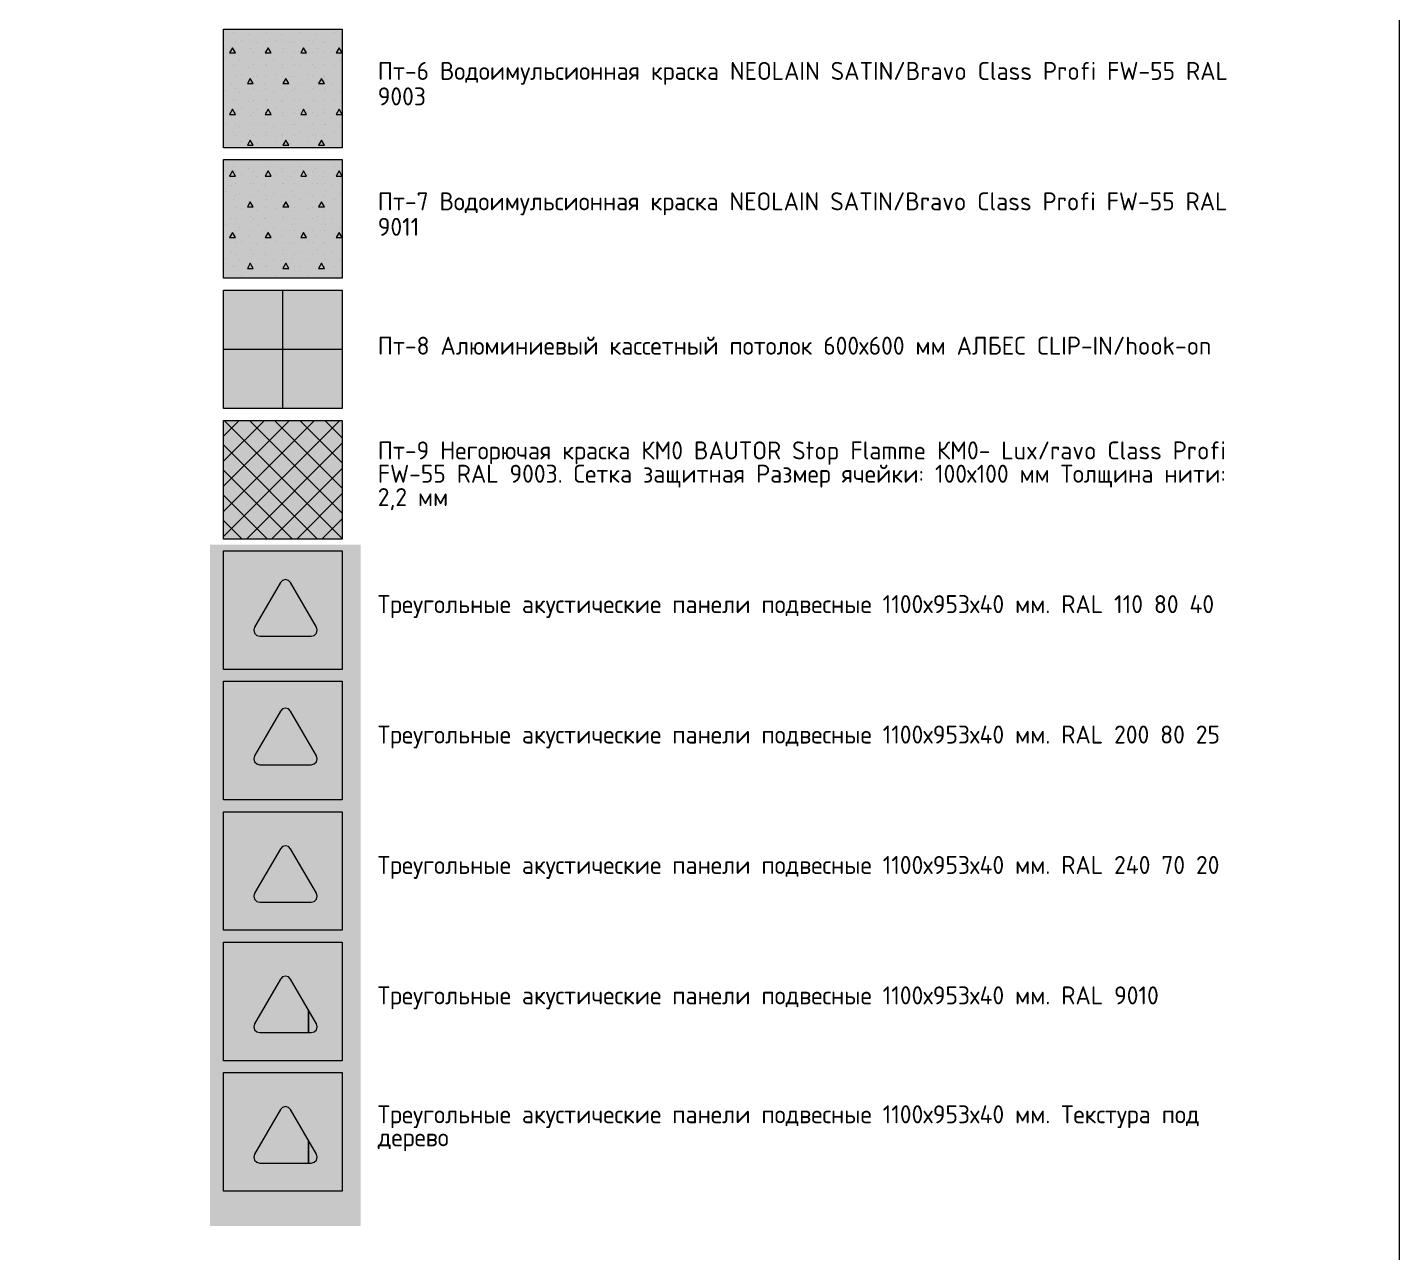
# Model space of a CAD drawing. Header units: millimetres. Extents: x -13069 to 207500, y -71366 to 56785.
# Drawn here: x 183879 to 207020, y 1474 to 22140 of the extents above; entities that cross this region are included whole.
import ezdxf

# ---------------------------------------------------------------- set-up
doc = ezdxf.new("R2010")
doc.units = ezdxf.units.MM
doc.layers.add('PDF _Геометрия', color=7, linetype='Continuous', true_color=0x999999)
doc.layers.add('PDF _зоны-номер помещения', color=7, linetype='Continuous', true_color=0xffffff)
doc.layers.add('PDF _Текст', color=7, linetype='Continuous')
doc.styles.add('PDF GOST Common', font='GOST_Common.ttf')

msp = doc.modelspace()

# ---------------------------------------------------------------- hatches: boundary and pattern name
at = {"layer": 'PDF _зоны-номер помещения', "true_color": 0xbfffbf, "transparency": 33554559}
msp.add_hatch(color=254, dxfattribs=at).paths.add_polyline_path([(187796.122, 11872.741), (187746.122, 11886.141), (187709.52, 11922.741), (187696.122, 11972.741), (187709.52, 12022.741), (188144.322, 12775.842), (188180.925, 12812.441), (188230.925, 12825.842), (188280.925, 12812.441), (188317.521, 12775.842), (188752.421, 12022.741), (188765.422, 11972.741), (188752.421, 11922.741), (188715.422, 11886.141), (188665.422, 11872.741)])
at = {"layer": 'PDF _зоны-номер помещения', "true_color": 0xc0ffff, "transparency": 33554559}
msp.add_hatch(color=254, dxfattribs=at).paths.add_polyline_path([(188665.422, 9704.141), (187796.122, 9704.141), (187746.122, 9717.541), (187709.52, 9754.141), (187696.122, 9804.141), (187709.52, 9854.141), (188144.322, 10607.241), (188180.925, 10643.841), (188230.925, 10657.241), (188280.925, 10643.841), (188317.521, 10607.241), (188752.421, 9854.141), (188765.422, 9804.141), (188752.421, 9754.141), (188715.422, 9717.541)])
at = {"layer": 'PDF _зоны-номер помещения', "true_color": 0x7fbbd8, "transparency": 33554559}
msp.add_hatch(color=143, dxfattribs=at).paths.add_polyline_path([(187796.122, 7384.143), (187746.122, 7397.543), (187709.52, 7434.143), (187696.122, 7484.143), (187709.52, 7534.143), (188144.322, 8287.341), (188180.925, 8323.944), (188230.925, 8337.341), (188280.925, 8323.944), (188317.521, 8287.341), (188752.421, 7534.143), (188765.422, 7484.143), (188752.421, 7434.143), (188715.422, 7397.543), (188665.422, 7384.143)])
at = {"layer": 'PDF _зоны-номер помещения', "transparency": 33554559}
msp.add_hatch(color=256, dxfattribs=at).paths.add_polyline_path([(187796.122, 5184.143), (187746.122, 5197.54), (187709.52, 5234.143), (187696.122, 5284.143), (187709.52, 5334.143), (188144.322, 6087.341), (188180.925, 6123.944), (188230.925, 6137.341), (188280.925, 6123.944), (188317.521, 6087.341), (188752.421, 5334.143), (188765.422, 5284.143), (188752.421, 5234.143), (188715.422, 5197.54), (188665.422, 5184.143)])
at = {"layer": 'PDF _зоны-номер помещения', "true_color": 0x7b6544, "transparency": 33554559}
msp.add_hatch(color=37, dxfattribs=at).paths.add_polyline_path([(187796.122, 2984.143), (187746.122, 2997.54), (187709.52, 3034.143), (187696.122, 3084.143), (187709.52, 3134.143), (188144.322, 3887.341), (188180.925, 3923.944), (188230.925, 3937.341), (188280.925, 3923.944), (188317.521, 3887.341), (188752.421, 3134.143), (188765.422, 3084.143), (188752.421, 3034.143), (188715.422, 2997.54), (188665.422, 2984.143)])

# ---------------------------------------------------------------- linework, layer by layer
at = {"layer": 'PDF _Геометрия', "color": 7, "lineweight": 13}
msp.add_lwpolyline([(207020.42, -26314.856), (207020.42, 56785.131), (90620.112, 56785.131), (90620.112, -26314.258)], close=True, dxfattribs=at)
at = {"layer": 'PDF _зоны-номер помещения', "color": 161, "lineweight": 20, "true_color": 0x40a5ff}
for points in [[(187187.425, 22110.742), (187187.425, 22110.742)], [(187353.123, 22060.742), (187353.123, 22060.742)], [(187387.425, 22110.742), (187387.425, 22110.742)], [(187600.621, 22025.442), (187600.621, 22025.442)], [(187687.425, 22110.742), (187687.425, 22110.742)], [(187887.425, 22110.742), (187887.425, 22110.742)], [(187918.821, 22060.742), (187918.821, 22060.742)], [(188166.319, 22025.442), (188166.319, 22025.442)], [(188187.425, 22110.742), (188187.425, 22110.742)], [(188387.425, 22110.742), (188387.425, 22110.742)], [(188484.52, 22060.742), (188484.52, 22060.742)], [(188687.425, 22110.742), (188687.425, 22110.742)], [(188732.42, 22025.442), (188732.42, 22025.442)], [(188887.425, 22110.742), (188887.425, 22110.742)], [(189050.419, 22060.742), (189050.419, 22060.742)], [(187187.425, 21910.742), (187187.425, 21910.742)], [(187387.425, 21910.742), (187387.425, 21910.742)], [(187494.523, 21919.342), (187494.523, 21919.342)], [(187635.923, 21777.941), (187635.923, 21777.941)], [(187687.425, 21910.742), (187687.425, 21910.742)], [(187742.021, 21884.042), (187742.021, 21884.042)], [(187887.425, 21910.742), (187887.425, 21910.742)], [(188060.221, 21919.342), (188060.221, 21919.342)], [(188187.425, 21910.742), (188187.425, 21910.742)], [(188201.622, 21777.941), (188201.622, 21777.941)], [(188307.719, 21884.042), (188307.719, 21884.042)], [(188387.425, 21910.742), (188387.425, 21910.742)], [(188625.419, 21919.342), (188625.419, 21919.342)], [(188687.425, 21910.742), (188687.425, 21910.742)], [(188767.424, 21777.941), (188767.424, 21777.941)], [(188873.423, 21884.042), (188873.423, 21884.042)], [(188887.425, 21910.742), (188887.425, 21910.742)], [(187187.425, 21710.742), (187187.425, 21710.742)], [(187211.723, 21636.541), (187211.723, 21636.541)], [(187317.723, 21742.541), (187317.723, 21742.541)], [(187387.425, 21710.742), (187387.425, 21710.742)], [(187459.22, 21601.141), (187459.22, 21601.141)], [(187687.425, 21710.742), (187687.425, 21710.742)], [(187777.421, 21636.541), (187777.421, 21636.541)], [(187883.421, 21742.541), (187883.421, 21742.541)], [(187887.425, 21710.742), (187887.425, 21710.742)], [(188024.925, 21601.141), (188024.925, 21601.141)], [(188187.425, 21710.742), (188187.425, 21710.742)], [(188343.022, 21636.541), (188343.022, 21636.541)], [(188387.425, 21710.742), (188387.425, 21710.742)], [(188449.119, 21742.541), (188449.119, 21742.541)], [(188590.519, 21601.141), (188590.519, 21601.141)], [(188687.425, 21710.742), (188687.425, 21710.742)], [(188887.425, 21710.742), (188887.425, 21710.742)], [(188908.421, 21636.541), (188908.421, 21636.541)], [(189014.421, 21742.541), (189014.421, 21742.541)], [(189156.419, 21601.141), (189156.419, 21601.141)], [(187187.425, 21510.742), (187187.425, 21510.742)], [(187187.425, 21310.742), (187187.425, 21310.742)], [(187353.123, 21495.141), (187353.123, 21495.141)], [(187387.425, 21510.742), (187387.425, 21510.742)], [(187387.425, 21310.742), (187387.425, 21310.742)], [(187494.523, 21353.643), (187494.523, 21353.643)], [(187600.621, 21459.741), (187600.621, 21459.741)], [(187687.425, 21510.742), (187687.425, 21510.742)], [(187687.425, 21310.742), (187687.425, 21310.742)], [(187742.021, 21318.344), (187742.021, 21318.344)], [(187887.425, 21510.742), (187887.425, 21510.742)], [(187887.425, 21310.742), (187887.425, 21310.742)], [(187918.821, 21495.141), (187918.821, 21495.141)], [(188060.221, 21353.643), (188060.221, 21353.643)], [(188166.319, 21459.741), (188166.319, 21459.741)], [(188187.425, 21510.742), (188187.425, 21510.742)], [(188187.425, 21310.742), (188187.425, 21310.742)], [(188307.719, 21318.344), (188307.719, 21318.344)], [(188387.425, 21510.742), (188387.425, 21510.742)], [(188387.425, 21310.742), (188387.425, 21310.742)], [(188484.52, 21495.141), (188484.52, 21495.141)], [(188625.419, 21353.643), (188625.419, 21353.643)], [(188687.425, 21510.742), (188687.425, 21510.742)], [(188687.425, 21310.742), (188687.425, 21310.742)], [(188732.42, 21459.741), (188732.42, 21459.741)], [(188873.423, 21318.344), (188873.423, 21318.344)], [(188887.425, 21510.742), (188887.425, 21510.742)], [(188887.425, 21310.742), (188887.425, 21310.742)], [(189050.419, 21495.141), (189050.419, 21495.141)], [(187187.425, 21110.742), (187187.425, 21110.742)], [(187211.723, 21070.843), (187211.723, 21070.843)], [(187317.723, 21176.943), (187317.723, 21176.943)], [(187387.425, 21110.742), (187387.425, 21110.742)], [(187635.923, 21212.243), (187635.923, 21212.243)], [(187687.425, 21110.742), (187687.425, 21110.742)], [(187777.421, 21070.843), (187777.421, 21070.843)], [(187883.421, 21176.943), (187883.421, 21176.943)], [(187887.425, 21110.742), (187887.425, 21110.742)], [(188187.425, 21110.742), (188187.425, 21110.742)], [(188201.622, 21212.243), (188201.622, 21212.243)], [(188343.022, 21070.843), (188343.022, 21070.843)], [(188387.425, 21110.742), (188387.425, 21110.742)], [(188449.119, 21176.943), (188449.119, 21176.943)], [(188687.425, 21110.742), (188687.425, 21110.742)], [(188767.424, 21212.243), (188767.424, 21212.243)], [(188887.425, 21110.742), (188887.425, 21110.742)], [(188908.421, 21070.843), (188908.421, 21070.843)], [(189014.421, 21176.943), (189014.421, 21176.943)], [(187187.425, 20910.742), (187187.425, 20910.742)], [(187353.123, 20929.443), (187353.123, 20929.443)], [(187387.425, 20910.742), (187387.425, 20910.742)], [(187459.22, 21035.443), (187459.22, 21035.443)], [(187600.621, 20894.042), (187600.621, 20894.042)], [(187687.425, 20910.742), (187687.425, 20910.742)], [(187887.425, 20910.742), (187887.425, 20910.742)], [(187918.821, 20929.443), (187918.821, 20929.443)], [(188024.925, 21035.443), (188024.925, 21035.443)], [(188166.319, 20894.042), (188166.319, 20894.042)], [(188187.425, 20910.742), (188187.425, 20910.742)], [(188387.425, 20910.742), (188387.425, 20910.742)], [(188484.52, 20929.443), (188484.52, 20929.443)], [(188590.519, 21035.443), (188590.519, 21035.443)], [(188687.425, 20910.742), (188687.425, 20910.742)], [(188732.42, 20894.042), (188732.42, 20894.042)], [(188887.425, 20910.742), (188887.425, 20910.742)], [(189050.419, 20929.443), (189050.419, 20929.443)], [(189156.419, 21035.443), (189156.419, 21035.443)], [(187187.425, 20710.742), (187187.425, 20710.742)], [(187317.723, 20611.242), (187317.723, 20611.242)], [(187387.425, 20710.742), (187387.425, 20710.742)], [(187494.523, 20787.942), (187494.523, 20787.942)], [(187635.923, 20646.542), (187635.923, 20646.542)], [(187687.425, 20710.742), (187687.425, 20710.742)], [(187742.021, 20752.642), (187742.021, 20752.642)], [(187883.421, 20611.242), (187883.421, 20611.242)], [(187887.425, 20710.742), (187887.425, 20710.742)], [(188060.221, 20787.942), (188060.221, 20787.942)], [(188187.425, 20710.742), (188187.425, 20710.742)], [(188201.622, 20646.542), (188201.622, 20646.542)], [(188307.719, 20752.642), (188307.719, 20752.642)], [(188387.425, 20710.742), (188387.425, 20710.742)], [(188449.119, 20611.242), (188449.119, 20611.242)], [(188625.419, 20787.942), (188625.419, 20787.942)], [(188687.425, 20710.742), (188687.425, 20710.742)], [(188767.424, 20646.542), (188767.424, 20646.542)], [(188873.423, 20752.642), (188873.423, 20752.642)], [(188887.425, 20710.742), (188887.425, 20710.742)], [(189014.421, 20611.242), (189014.421, 20611.242)], [(187187.425, 20510.742), (187187.425, 20510.742)], [(187211.723, 20505.142), (187211.723, 20505.142)], [(187387.425, 20510.742), (187387.425, 20510.742)], [(187459.22, 20469.842), (187459.22, 20469.842)], [(187687.425, 20510.742), (187687.425, 20510.742)], [(187777.421, 20505.142), (187777.421, 20505.142)], [(187887.425, 20510.742), (187887.425, 20510.742)], [(188024.925, 20469.842), (188024.925, 20469.842)], [(188187.425, 20510.742), (188187.425, 20510.742)], [(188343.022, 20505.142), (188343.022, 20505.142)], [(188387.425, 20510.742), (188387.425, 20510.742)], [(188590.519, 20469.842), (188590.519, 20469.842)], [(188687.425, 20510.742), (188687.425, 20510.742)], [(188887.425, 20510.742), (188887.425, 20510.742)], [(188908.421, 20505.142), (188908.421, 20505.142)], [(189156.419, 20469.842), (189156.419, 20469.842)], [(187187.425, 20310.742), (187187.425, 20310.742)], [(187353.123, 20363.742), (187353.123, 20363.742)], [(187387.425, 20310.742), (187387.425, 20310.742)], [(187494.523, 20222.341), (187494.523, 20222.341)], [(187600.621, 20328.341), (187600.621, 20328.341)], [(187687.425, 20310.742), (187687.425, 20310.742)], [(187742.021, 20186.941), (187742.021, 20186.941)], [(187887.425, 20310.742), (187887.425, 20310.742)], [(187918.821, 20363.742), (187918.821, 20363.742)], [(188060.221, 20222.341), (188060.221, 20222.341)], [(188166.319, 20328.341), (188166.319, 20328.341)], [(188187.425, 20310.742), (188187.425, 20310.742)], [(188307.719, 20186.941), (188307.719, 20186.941)], [(188387.425, 20310.742), (188387.425, 20310.742)], [(188484.52, 20363.742), (188484.52, 20363.742)], [(188625.419, 20222.341), (188625.419, 20222.341)], [(188687.425, 20310.742), (188687.425, 20310.742)], [(188732.42, 20328.341), (188732.42, 20328.341)], [(188873.423, 20186.941), (188873.423, 20186.941)], [(188887.425, 20310.742), (188887.425, 20310.742)], [(189050.419, 20363.742), (189050.419, 20363.742)], [(187187.425, 20110.742), (187187.425, 20110.742)], [(187187.425, 19910.742), (187187.425, 19910.742)], [(187387.425, 20110.742), (187387.425, 20110.742)], [(187387.425, 19910.742), (187387.425, 19910.742)], [(187459.22, 19904.141), (187459.22, 19904.141)], [(187687.425, 20110.742), (187687.425, 20110.742)], [(187687.425, 19910.742), (187687.425, 19910.742)], [(187887.425, 20110.742), (187887.425, 20110.742)], [(187887.425, 19910.742), (187887.425, 19910.742)], [(188024.925, 19904.141), (188024.925, 19904.141)], [(188187.425, 20110.742), (188187.425, 20110.742)], [(188187.425, 19910.742), (188187.425, 19910.742)], [(188387.425, 20110.742), (188387.425, 20110.742)], [(188387.425, 19910.742), (188387.425, 19910.742)], [(188590.519, 19904.141), (188590.519, 19904.141)], [(188687.425, 20110.742), (188687.425, 20110.742)], [(188687.425, 19910.742), (188687.425, 19910.742)], [(188887.425, 20110.742), (188887.425, 20110.742)], [(188887.425, 19910.742), (188887.425, 19910.742)], [(189156.419, 19904.141), (189156.419, 19904.141)], [(187187.425, 19710.742), (187187.425, 19710.742)], [(187353.123, 19798.043), (187353.123, 19798.043)], [(187387.425, 19710.742), (187387.425, 19710.742)], [(187600.621, 19762.643), (187600.621, 19762.643)], [(187687.425, 19710.742), (187687.425, 19710.742)], [(187887.425, 19710.742), (187887.425, 19710.742)], [(187918.821, 19798.043), (187918.821, 19798.043)], [(188166.319, 19762.643), (188166.319, 19762.643)], [(188187.425, 19710.742), (188187.425, 19710.742)], [(188387.425, 19710.742), (188387.425, 19710.742)], [(188484.52, 19798.043), (188484.52, 19798.043)], [(188687.425, 19710.742), (188687.425, 19710.742)], [(188732.42, 19762.643), (188732.42, 19762.643)], [(188887.425, 19710.742), (188887.425, 19710.742)], [(189050.419, 19798.043), (189050.419, 19798.043)], [(187187.425, 19510.742), (187187.425, 19510.742)], [(187317.723, 19479.843), (187317.723, 19479.843)], [(187387.425, 19510.742), (187387.425, 19510.742)], [(187494.523, 19656.643), (187494.523, 19656.643)], [(187635.923, 19515.243), (187635.923, 19515.243)], [(187687.425, 19510.742), (187687.425, 19510.742)], [(187742.021, 19621.243), (187742.021, 19621.243)], [(187883.421, 19479.843), (187883.421, 19479.843)], [(187887.425, 19510.742), (187887.425, 19510.742)], [(188060.221, 19656.643), (188060.221, 19656.643)], [(188187.425, 19510.742), (188187.425, 19510.742)], [(188201.622, 19515.243), (188201.622, 19515.243)], [(188307.719, 19621.243), (188307.719, 19621.243)], [(188387.425, 19510.742), (188387.425, 19510.742)], [(188449.119, 19479.843), (188449.119, 19479.843)], [(188625.419, 19656.643), (188625.419, 19656.643)], [(188687.425, 19510.742), (188687.425, 19510.742)], [(188767.424, 19515.243), (188767.424, 19515.243)], [(188873.423, 19621.243), (188873.423, 19621.243)], [(188887.425, 19510.742), (188887.425, 19510.742)], [(189014.421, 19479.843), (189014.421, 19479.843)], [(187187.425, 19310.742), (187187.425, 19310.742)], [(187211.723, 19373.742), (187211.723, 19373.742)], [(187353.123, 19232.342), (187353.123, 19232.342)], [(187387.425, 19310.742), (187387.425, 19310.742)], [(187459.22, 19338.442), (187459.22, 19338.442)], [(187687.425, 19310.742), (187687.425, 19310.742)], [(187777.421, 19373.742), (187777.421, 19373.742)], [(187887.425, 19310.742), (187887.425, 19310.742)], [(187918.821, 19232.342), (187918.821, 19232.342)], [(188024.925, 19338.442), (188024.925, 19338.442)], [(188187.425, 19310.742), (188187.425, 19310.742)], [(188343.022, 19373.742), (188343.022, 19373.742)], [(188387.425, 19310.742), (188387.425, 19310.742)], [(188484.52, 19232.342), (188484.52, 19232.342)], [(188590.519, 19338.442), (188590.519, 19338.442)], [(188687.425, 19310.742), (188687.425, 19310.742)], [(188887.425, 19310.742), (188887.425, 19310.742)], [(188908.421, 19373.742), (188908.421, 19373.742)], [(189050.419, 19232.342), (189050.419, 19232.342)], [(189156.419, 19338.442), (189156.419, 19338.442)], [(187187.425, 19110.742), (187187.425, 19110.742)], [(187387.425, 19110.742), (187387.425, 19110.742)], [(187494.523, 19090.942), (187494.523, 19090.942)], [(187600.621, 19197.042), (187600.621, 19197.042)], [(187687.425, 19110.742), (187687.425, 19110.742)], [(187742.021, 19055.541), (187742.021, 19055.541)], [(187887.425, 19110.742), (187887.425, 19110.742)], [(188060.221, 19090.942), (188060.221, 19090.942)], [(188166.319, 19197.042), (188166.319, 19197.042)], [(188187.425, 19110.742), (188187.425, 19110.742)], [(188307.719, 19055.541), (188307.719, 19055.541)], [(188387.425, 19110.742), (188387.425, 19110.742)], [(188625.419, 19090.942), (188625.419, 19090.942)], [(188687.425, 19110.742), (188687.425, 19110.742)], [(188732.42, 19197.042), (188732.42, 19197.042)], [(188873.423, 19055.541), (188873.423, 19055.541)], [(188887.425, 19110.742), (188887.425, 19110.742)], [(187187.425, 18910.742), (187187.425, 18910.742)], [(187211.723, 18808.142), (187211.723, 18808.142)], [(187317.723, 18914.141), (187317.723, 18914.141)], [(187387.425, 18910.742), (187387.425, 18910.742)], [(187459.22, 18772.741), (187459.22, 18772.741)], [(187635.923, 18949.542), (187635.923, 18949.542)], [(187687.425, 18910.742), (187687.425, 18910.742)], [(187777.421, 18808.142), (187777.421, 18808.142)], [(187883.421, 18914.141), (187883.421, 18914.141)], [(187887.425, 18910.742), (187887.425, 18910.742)], [(188024.925, 18772.741), (188024.925, 18772.741)], [(188187.425, 18910.742), (188187.425, 18910.742)], [(188201.622, 18949.542), (188201.622, 18949.542)], [(188343.022, 18808.142), (188343.022, 18808.142)], [(188387.425, 18910.742), (188387.425, 18910.742)], [(188449.119, 18914.141), (188449.119, 18914.141)], [(188590.519, 18772.741), (188590.519, 18772.741)], [(188687.425, 18910.742), (188687.425, 18910.742)], [(188767.424, 18949.542), (188767.424, 18949.542)], [(188887.425, 18910.742), (188887.425, 18910.742)], [(188908.421, 18808.142), (188908.421, 18808.142)], [(189014.421, 18914.141), (189014.421, 18914.141)], [(189156.419, 18772.741), (189156.419, 18772.741)], [(187187.425, 18710.742), (187187.425, 18710.742)], [(187353.123, 18666.641), (187353.123, 18666.641)], [(187387.425, 18710.742), (187387.425, 18710.742)], [(187494.523, 18525.244), (187494.523, 18525.244)], [(187600.621, 18631.341), (187600.621, 18631.341)], [(187687.425, 18710.742), (187687.425, 18710.742)], [(187887.425, 18710.742), (187887.425, 18710.742)], [(187918.821, 18666.641), (187918.821, 18666.641)], [(188060.221, 18525.244), (188060.221, 18525.244)], [(188166.319, 18631.341), (188166.319, 18631.341)], [(188187.425, 18710.742), (188187.425, 18710.742)], [(188387.425, 18710.742), (188387.425, 18710.742)], [(188484.52, 18666.641), (188484.52, 18666.641)], [(188625.419, 18525.244), (188625.419, 18525.244)], [(188687.425, 18710.742), (188687.425, 18710.742)], [(188732.42, 18631.341), (188732.42, 18631.341)], [(188887.425, 18710.742), (188887.425, 18710.742)], [(189050.419, 18666.641), (189050.419, 18666.641)], [(187187.425, 18510.742), (187187.425, 18510.742)], [(187187.425, 18310.742), (187187.425, 18310.742)], [(187317.723, 18348.443), (187317.723, 18348.443)], [(187387.425, 18510.742), (187387.425, 18510.742)], [(187387.425, 18310.742), (187387.425, 18310.742)], [(187635.923, 18383.843), (187635.923, 18383.843)], [(187687.425, 18510.742), (187687.425, 18510.742)], [(187687.425, 18310.742), (187687.425, 18310.742)], [(187742.021, 18489.941), (187742.021, 18489.941)], [(187883.421, 18348.443), (187883.421, 18348.443)], [(187887.425, 18510.742), (187887.425, 18510.742)], [(187887.425, 18310.742), (187887.425, 18310.742)], [(188187.425, 18510.742), (188187.425, 18510.742)], [(188187.425, 18310.742), (188187.425, 18310.742)], [(188201.622, 18383.843), (188201.622, 18383.843)], [(188307.719, 18489.941), (188307.719, 18489.941)], [(188387.425, 18510.742), (188387.425, 18510.742)], [(188387.425, 18310.742), (188387.425, 18310.742)], [(188449.119, 18348.443), (188449.119, 18348.443)], [(188687.425, 18510.742), (188687.425, 18510.742)], [(188687.425, 18310.742), (188687.425, 18310.742)], [(188767.424, 18383.843), (188767.424, 18383.843)], [(188873.423, 18489.941), (188873.423, 18489.941)], [(188887.425, 18510.742), (188887.425, 18510.742)], [(188887.425, 18310.742), (188887.425, 18310.742)], [(189014.421, 18348.443), (189014.421, 18348.443)], [(187187.425, 18110.742), (187187.425, 18110.742)], [(187211.723, 18242.443), (187211.723, 18242.443)], [(187353.123, 18100.942), (187353.123, 18100.942)], [(187387.425, 18110.742), (187387.425, 18110.742)], [(187459.22, 18207.043), (187459.22, 18207.043)], [(187600.621, 18065.643), (187600.621, 18065.643)], [(187687.425, 18110.742), (187687.425, 18110.742)], [(187777.421, 18242.443), (187777.421, 18242.443)], [(187887.425, 18110.742), (187887.425, 18110.742)], [(187918.821, 18100.942), (187918.821, 18100.942)], [(188024.925, 18207.043), (188024.925, 18207.043)], [(188166.319, 18065.643), (188166.319, 18065.643)], [(188187.425, 18110.742), (188187.425, 18110.742)], [(188343.022, 18242.443), (188343.022, 18242.443)], [(188387.425, 18110.742), (188387.425, 18110.742)], [(188484.52, 18100.942), (188484.52, 18100.942)], [(188590.519, 18207.043), (188590.519, 18207.043)], [(188687.425, 18110.742), (188687.425, 18110.742)], [(188732.42, 18065.643), (188732.42, 18065.643)], [(188887.425, 18110.742), (188887.425, 18110.742)], [(188908.421, 18242.443), (188908.421, 18242.443)], [(189050.419, 18100.942), (189050.419, 18100.942)], [(189156.419, 18207.043), (189156.419, 18207.043)], [(187187.425, 17910.742), (187187.425, 17910.742)], [(187387.425, 17910.742), (187387.425, 17910.742)], [(187494.523, 17959.542), (187494.523, 17959.542)], [(187687.425, 17910.742), (187687.425, 17910.742)], [(187742.021, 17924.243), (187742.021, 17924.243)], [(187887.425, 17910.742), (187887.425, 17910.742)], [(188060.221, 17959.542), (188060.221, 17959.542)], [(188187.425, 17910.742), (188187.425, 17910.742)], [(188307.719, 17924.243), (188307.719, 17924.243)], [(188387.425, 17910.742), (188387.425, 17910.742)], [(188625.419, 17959.542), (188625.419, 17959.542)], [(188687.425, 17910.742), (188687.425, 17910.742)], [(188873.423, 17924.243), (188873.423, 17924.243)], [(188887.425, 17910.742), (188887.425, 17910.742)]]:
    msp.add_lwpolyline(points, dxfattribs=at)
at = {"layer": 'PDF _зоны-номер помещения', "color": 7, "lineweight": 13}
for points in [[(187187.425, 22110.742), (189187.425, 22110.742), (189187.425, 20110.742), (187187.425, 20110.742)], [(187187.425, 19910.742), (189187.425, 19910.742), (189187.425, 17910.742), (187187.425, 17910.742)], [(187187.425, 17710.742), (189187.425, 17710.742), (189187.425, 15710.742), (187187.425, 15710.742)], [(187187.425, 15510.742), (189187.425, 15510.742), (189187.425, 13510.742), (187187.425, 13510.742)], [(187796.122, 11872.741), (188665.422, 11872.741), (188715.422, 11886.141), (188752.421, 11922.741), (188765.422, 11972.741), (188752.421, 12022.741), (188317.521, 12775.842), (188280.925, 12812.441), (188230.925, 12825.842), (188180.925, 12812.441), (188144.322, 12775.842), (187709.52, 12022.741), (187696.122, 11972.741), (187709.52, 11922.741), (187746.122, 11886.141)], [(188665.422, 9704.141), (188715.422, 9717.541), (188752.421, 9754.141), (188765.422, 9804.141), (188752.421, 9854.141), (188317.521, 10607.241), (188280.925, 10643.841), (188230.925, 10657.241), (188180.925, 10643.841), (188144.322, 10607.241), (187709.52, 9854.141), (187696.122, 9804.141), (187709.52, 9754.141), (187746.122, 9717.541), (187796.122, 9704.141)], [(187796.122, 7384.143), (188665.422, 7384.143), (188715.422, 7397.543), (188752.421, 7434.143), (188765.422, 7484.143), (188752.421, 7534.143), (188317.521, 8287.341), (188280.925, 8323.944), (188230.925, 8337.341), (188180.925, 8323.944), (188144.322, 8287.341), (187709.52, 7534.143), (187696.122, 7484.143), (187709.52, 7434.143), (187746.122, 7397.543)], [(187796.122, 5184.143), (188665.422, 5184.143), (188715.422, 5197.54), (188752.421, 5234.143), (188765.422, 5284.143), (188752.421, 5334.143), (188317.521, 6087.341), (188280.925, 6123.944), (188230.925, 6137.341), (188180.925, 6123.944), (188144.322, 6087.341), (187709.52, 5334.143), (187696.122, 5284.143), (187709.52, 5234.143), (187746.122, 5197.54)], [(187796.122, 2984.143), (188665.422, 2984.143), (188715.422, 2997.54), (188752.421, 3034.143), (188765.422, 3084.143), (188752.421, 3134.143), (188317.521, 3887.341), (188280.925, 3923.944), (188230.925, 3937.341), (188180.925, 3923.944), (188144.322, 3887.341), (187709.52, 3134.143), (187696.122, 3084.143), (187709.52, 3034.143), (187746.122, 2997.54)]]:
    msp.add_lwpolyline(points, close=True, dxfattribs=at)
at = {"layer": 'PDF _зоны-номер помещения', "color": 161, "lineweight": 20, "true_color": 0x40a5ff}
for points in [[(187337.425, 21798.843), (187287.425, 21712.243), (187387.425, 21712.243)], [(187937.425, 21798.843), (187887.425, 21712.243), (187987.425, 21712.243)], [(188537.425, 21798.843), (188487.425, 21712.243), (188587.425, 21712.243)], [(189137.425, 21798.843), (189087.425, 21712.243), (189187.425, 21712.243)], [(187637.425, 21279.241), (187587.425, 21192.642), (187687.425, 21192.642)], [(188237.425, 21279.241), (188187.425, 21192.642), (188287.425, 21192.642)], [(188837.425, 21279.241), (188787.425, 21192.642), (188887.425, 21192.642)], [(187337.425, 20759.643), (187287.425, 20673.043), (187387.425, 20673.043)], [(187937.425, 20759.643), (187887.425, 20673.043), (187987.425, 20673.043)], [(188537.425, 20759.643), (188487.425, 20673.043), (188587.425, 20673.043)], [(189137.425, 20759.643), (189087.425, 20673.043), (189187.425, 20673.043)], [(187637.425, 20240.042), (187587.425, 20153.442), (187687.425, 20153.442)], [(188237.425, 20240.042), (188187.425, 20153.442), (188287.425, 20153.442)], [(188837.425, 20240.042), (188787.425, 20153.442), (188887.425, 20153.442)], [(187337.425, 19720.443), (187287.425, 19633.843), (187387.425, 19633.843)], [(187937.425, 19720.443), (187887.425, 19633.843), (187987.425, 19633.843)], [(188537.425, 19720.443), (188487.425, 19633.843), (188587.425, 19633.843)], [(189137.425, 19720.443), (189087.425, 19633.843), (189187.425, 19633.843)], [(187637.425, 19200.842), (187587.425, 19114.242), (187687.425, 19114.242)], [(188237.425, 19200.842), (188187.425, 19114.242), (188287.425, 19114.242)], [(188837.425, 19200.842), (188787.425, 19114.242), (188887.425, 19114.242)], [(187337.425, 18681.243), (187287.425, 18594.644), (187387.425, 18594.644)], [(187937.425, 18681.243), (187887.425, 18594.644), (187987.425, 18594.644)], [(188537.425, 18681.243), (188487.425, 18594.644), (188587.425, 18594.644)], [(189137.425, 18681.243), (189087.425, 18594.644), (189187.425, 18594.644)], [(187637.425, 18161.541), (187587.425, 18074.941), (187687.425, 18074.941)], [(188237.425, 18161.541), (188187.425, 18074.941), (188287.425, 18074.941)], [(188837.425, 18161.541), (188787.425, 18074.941), (188887.425, 18074.941)]]:
    msp.add_lwpolyline(points, close=True, dxfattribs=at)
at = {"layer": 'PDF _зоны-номер помещения', "color": 7, "lineweight": 13}
for points in [[(188187.425, 15710.742), (188187.425, 17710.742)], [(187187.425, 16710.742), (189187.425, 16710.742)]]:
    msp.add_lwpolyline(points, dxfattribs=at)
at = {"layer": 'PDF _зоны-номер помещения', "color": 99, "lineweight": 20, "true_color": 0x186722}
for points in [[(187187.425, 13551.242), (189147.422, 15510.742)], [(187187.425, 13975.543), (188722.422, 15510.742)], [(187187.425, 14399.743), (188298.423, 15510.742)], [(187187.425, 14824.041), (187874.119, 15510.742)], [(187187.425, 15248.342), (187449.925, 15510.742)], [(189187.425, 13521.041), (187197.819, 15510.742)], [(189187.425, 13945.342), (187622.02, 15510.742)], [(189187.425, 14369.644), (188046.324, 15510.742)], [(189187.425, 14793.841), (188470.622, 15510.742)], [(189187.425, 15218.142), (188894.419, 15510.742)], [(188773.423, 13510.742), (187187.425, 15096.841)], [(187571.22, 13510.742), (189187.425, 15126.943)], [(188349.223, 13510.742), (187187.425, 14672.543)], [(187995.42, 13510.742), (189187.425, 14702.743)], [(187925.022, 13510.742), (187187.425, 14248.342)], [(188419.725, 13510.742), (189187.425, 14278.442)], [(187500.724, 13510.742), (187187.425, 13824.041)], [(188844.419, 13510.742), (189187.425, 13854.141)]]:
    msp.add_lwpolyline(points, dxfattribs=at)
at = {"layer": 'PDF _зоны-номер помещения', "color": 7, "lineweight": 20}
for points in [[(187187.425, 13310.742), (189187.425, 13310.742), (189187.425, 11310.742), (187187.425, 11310.742)], [(187187.425, 11110.742), (189187.425, 11110.742), (189187.425, 9110.742), (187187.425, 9110.742)], [(187187.425, 8910.742), (189187.425, 8910.742), (189187.425, 6910.742), (187187.425, 6910.742)], [(187187.425, 6710.742), (189187.425, 6710.742), (189187.425, 4710.742), (187187.425, 4710.742)], [(187187.425, 4510.742), (189187.425, 4510.742), (189187.425, 2510.742), (187187.425, 2510.742)]]:
    msp.add_lwpolyline(points, close=True, dxfattribs=at)
at = {"layer": 'PDF _зоны-номер помещения', "lineweight": 20}
for points in [[(188620.42, 5562.753), (188620.42, 5184.143)], [(188620.42, 3362.753), (188620.42, 2984.143)]]:
    msp.add_lwpolyline(points, close=True, dxfattribs=at)
at = {"layer": 'PDF _зоны-номер помещения', "lineweight": 0, "transparency": 33554559}
for points in [[(187187.425, 22110.742), (189187.425, 22110.742), (187187.425, 20110.742), (189187.425, 20110.742)], [(187187.425, 15510.742), (189187.425, 15510.742), (187187.425, 13510.742), (189187.425, 13510.742)], [(189500.419, 13414.843), (189500.419, 1923.541), (186957.42, 13414.843), (186957.42, 1923.541)], [(187187.425, 6710.742), (189187.425, 6710.742), (187187.425, 4710.742), (189187.425, 4710.742)]]:
    msp.add_solid(points, dxfattribs=at)
at = {"layer": 'PDF _зоны-номер помещения', "color": 254, "lineweight": 0, "true_color": 0xcccccc, "transparency": 33554559}
msp.add_solid([(187187.425, 19910.742), (189187.425, 19910.742), (187187.425, 17910.742), (189187.425, 17910.742)], dxfattribs=at)
at = {"layer": 'PDF _зоны-номер помещения', "color": 254, "lineweight": 0, "true_color": 0xcae6ff, "transparency": 33554559}
msp.add_solid([(187187.425, 17710.742), (189187.425, 17710.742), (187187.425, 15710.742), (189187.425, 15710.742)], dxfattribs=at)
at = {"layer": 'PDF _зоны-номер помещения', "color": 254, "lineweight": 0, "true_color": 0xbfffbf, "transparency": 33554559}
msp.add_solid([(187187.425, 13310.742), (189187.425, 13310.742), (187187.425, 11310.742), (189187.425, 11310.742)], dxfattribs=at)
at = {"layer": 'PDF _зоны-номер помещения', "color": 254, "lineweight": 0, "true_color": 0xc0ffff, "transparency": 33554559}
msp.add_solid([(187187.425, 11110.742), (189187.425, 11110.742), (187187.425, 9110.742), (189187.425, 9110.742)], dxfattribs=at)
at = {"layer": 'PDF _зоны-номер помещения', "color": 143, "lineweight": 0, "true_color": 0x7fbbd8, "transparency": 33554559}
msp.add_solid([(187187.425, 8910.742), (189187.425, 8910.742), (187187.425, 6910.742), (189187.425, 6910.742)], dxfattribs=at)
at = {"layer": 'PDF _зоны-номер помещения', "color": 37, "lineweight": 0, "true_color": 0x7b6544, "transparency": 33554559}
msp.add_solid([(187187.425, 4510.742), (189187.425, 4510.742), (187187.425, 2510.742), (189187.425, 2510.742)], dxfattribs=at)
at = {"layer": 'PDF _зоны-номер помещения', "color": 7, "lineweight": 0, "transparency": 33554559}
msp.add_solid([(187187.425, 4510.742), (189187.425, 4510.742), (187187.425, 2510.742), (189187.425, 2510.742)], dxfattribs=at)

# ---------------------------------------------------------------- texts
at = {"layer": 'PDF _Текст', "attachment_point": 4, "style": 'PDF GOST Common'}
for s, insert, char_height in [('Пт-6 Водоимульсионная краска NEOLAIN SATIN/Bravo Class Profi FW-55 RAL', (189787.356, 21365.341), 303.01366), ('9003', (189787.356, 20977.287), 303.0137), ('Пт-7 Водоимульсионная краска NEOLAIN SATIN/Bravo Class Profi FW-55 RAL', (189787.356, 19165.419), 303.01366), ('9011', (189787.356, 18777.365), 303.0137), ('Пт-8 Алюминиевый кассетный потолок 600х600 мм АЛБЕС CLIP-IN/hook-on', (189787.356, 16771.474), 303.01366), ('Пт-9 Негорючая краска КМ0 BAUTOR Stop Flamme КМ0- Lux/ravo Class Profi', (189787.356, 14959.61), 303.01366), ('FW-55 RAL 9003. Сетка защитная Размер ячейки: 100х100 мм Толщина нити:', (189787.356, 14571.202), 303.01366), ('2,2 мм', (189787.356, 14183.144), 303.0137), ('Треугольные акустические панели подвесные 1100х953х40 мм. RAL 110 80 40', (189787.356, 12371.284), 303.01366), ('Треугольные акустические панели подвесные 1100х953х40 мм. RAL 200 80 25', (189787.356, 10171.362), 303.01366), ('Треугольные акустические панели подвесные 1100х953х40 мм. RAL 240 70 20', (189787.356, 7971.444), 303.01366), ('Треугольные акустические панели подвесные 1100х953х40 мм. RAL 9010', (189787.356, 5771.526), 303.01366), ('Треугольные акустические панели подвесные 1100х953х40 мм. Текстура под', (189787.356, 3765.635), 303.01366), ('дерево', (189787.356, 3377.228), 303.0137)]:
    msp.add_mtext(s, dxfattribs=dict(at, insert=insert, char_height=char_height))

doc.saveas('drawing.dxf')
